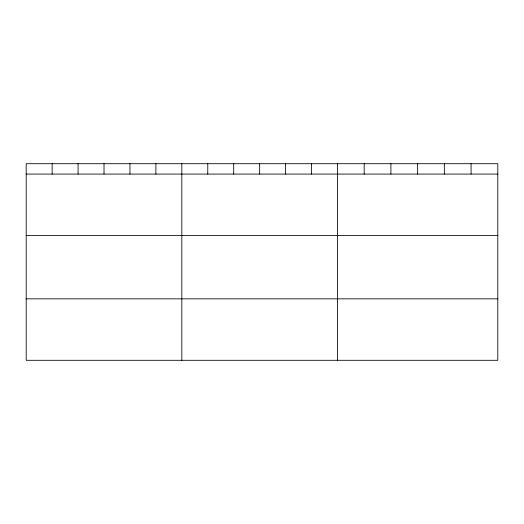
<?xml version="1.0" encoding="UTF-8"?>
<svg xmlns="http://www.w3.org/2000/svg" width="524" height="524" viewBox="0 0 524 524"><rect width="100%" height="100%" fill="white"/><g stroke="black" fill="none" stroke-linecap="round" stroke-linejoin="round"><path stroke-width="0.79" d="M497.8 235.531L497.8 163.704L26.2 163.704L26.2 360.296L497.8 360.296L497.8 235.531L26.2 235.531M26.2 174.079L497.8 174.079M26.2 298.844L497.8 298.844M471.076 163.704L471.076 174.079M444.352 163.704L444.352 174.079M417.628 163.704L417.628 174.079M390.904 163.704L390.904 174.079M364.18 163.704L364.18 174.079M337.456 163.704L337.456 360.296M311.518 163.704L311.518 174.079M285.58 163.704L285.58 174.079M259.642 163.704L259.642 174.079M233.704 163.704L233.704 174.079M207.766 163.704L207.766 174.079M181.828 163.704L181.828 360.296M155.89 163.704L155.89 174.079M129.952 163.704L129.952 174.079M104.014 163.704L104.014 174.079M78.076 163.704L78.076 174.079M52.138 163.704L52.138 174.079"/></g></svg>
